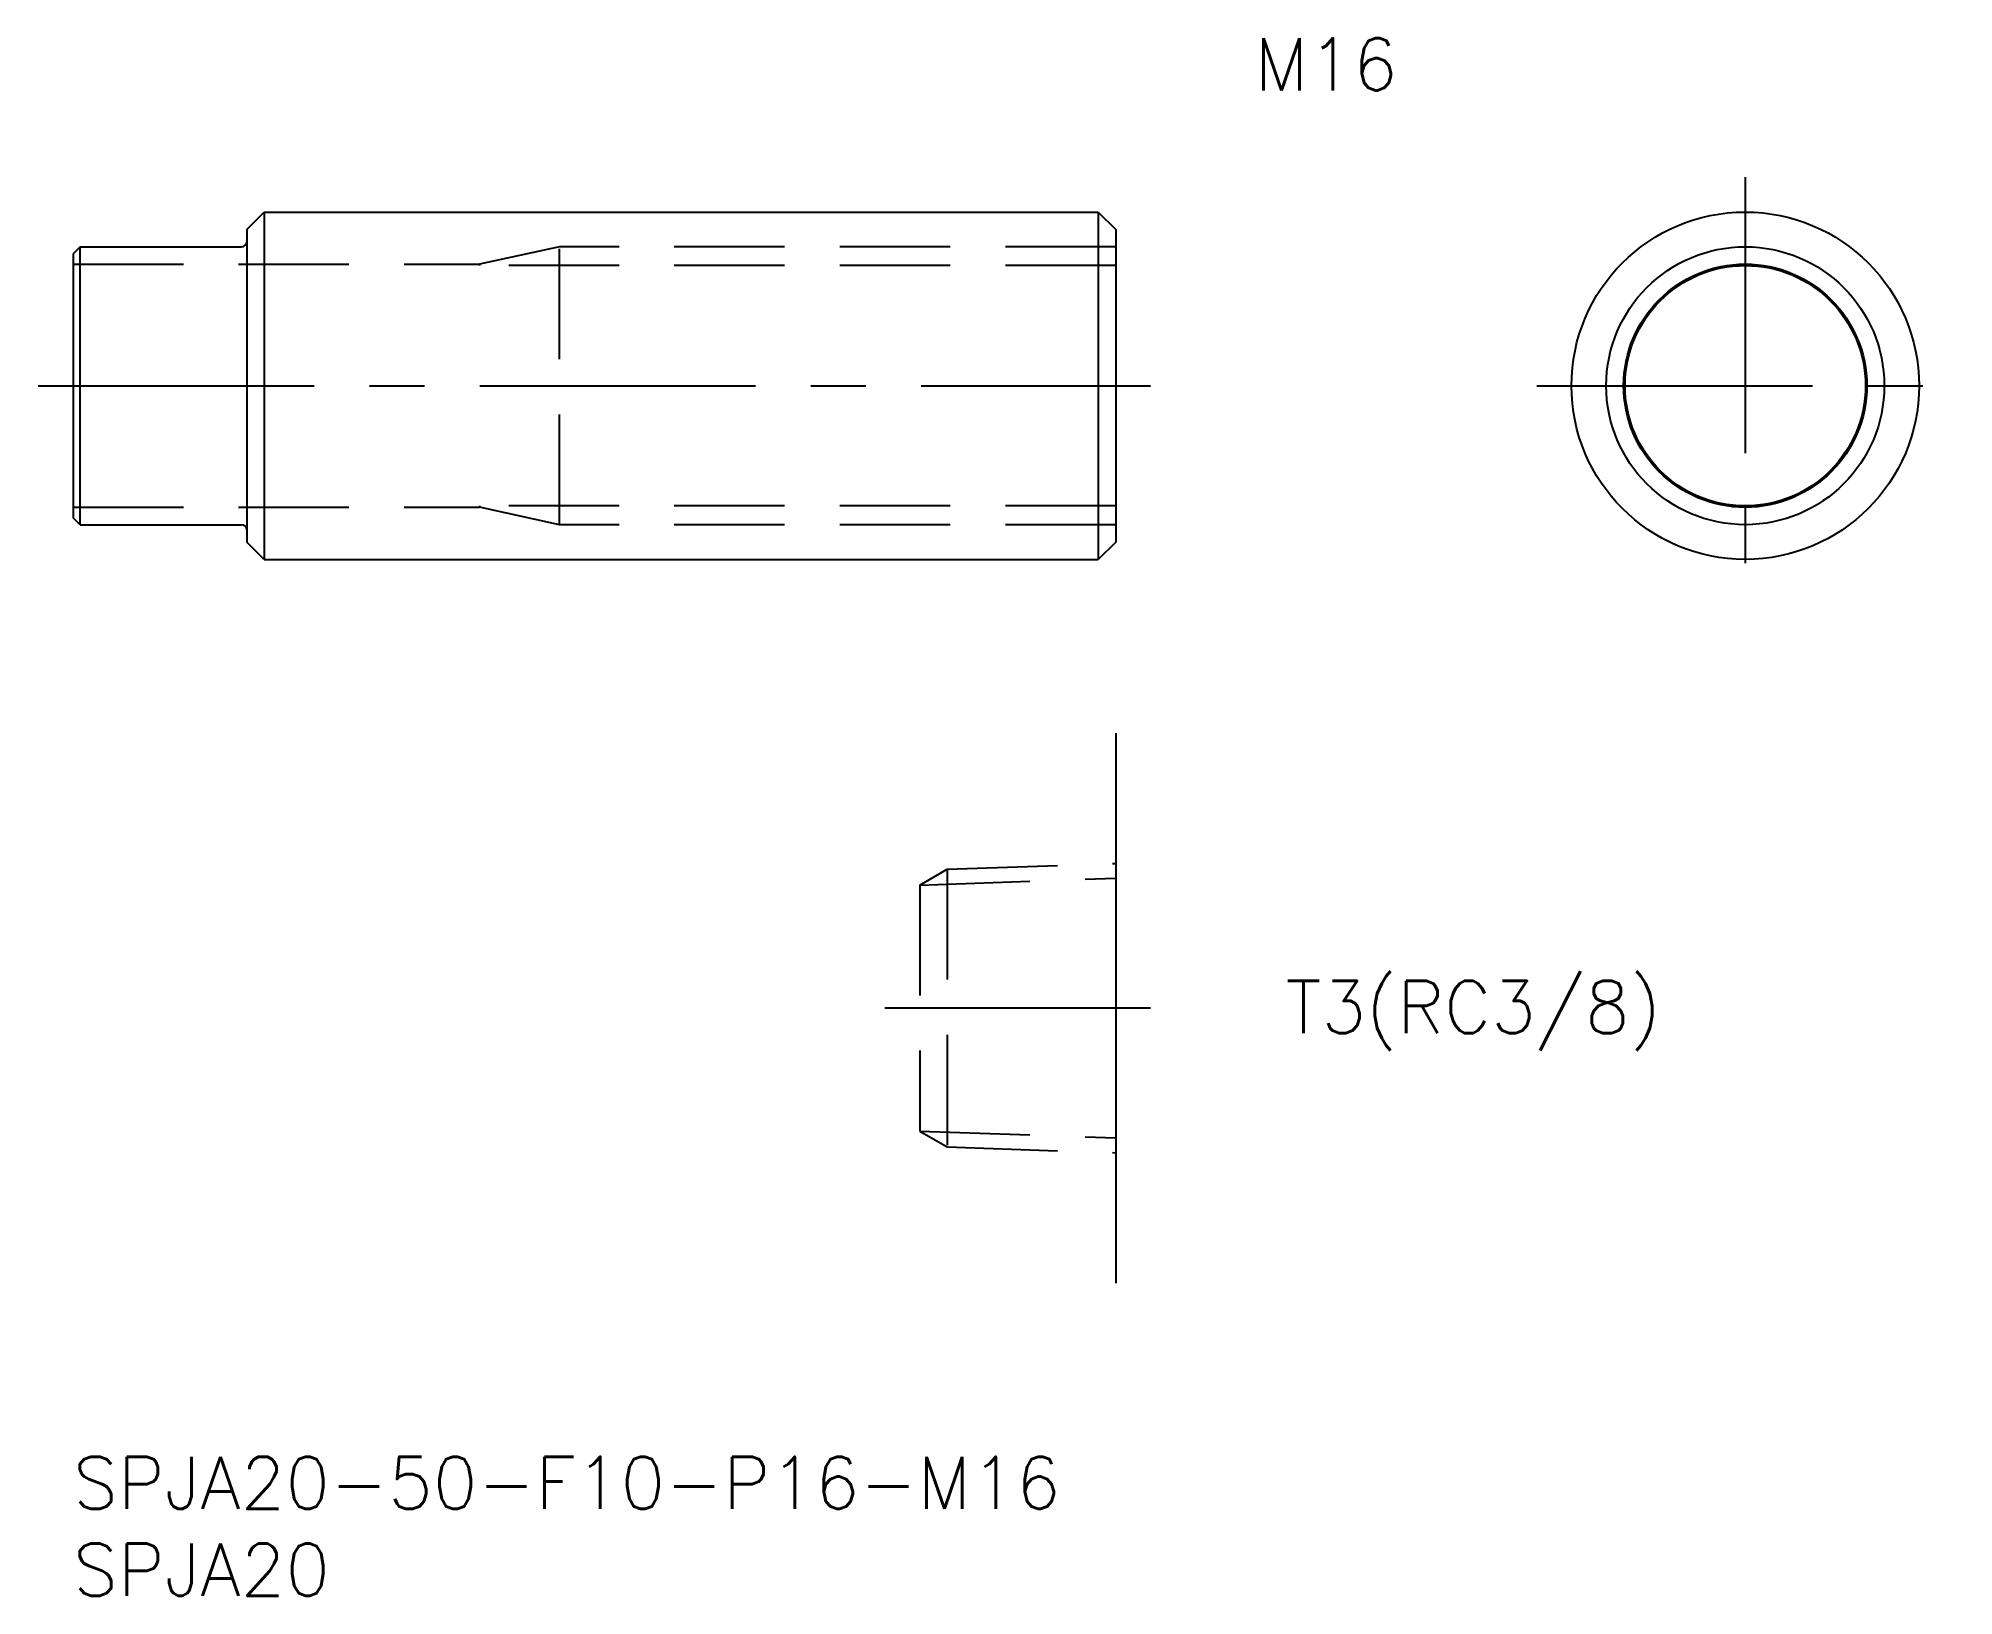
# Model space of a CAD drawing. Extents: x -2 to 108, y -8 to 82.
import ezdxf

# ---------------------------------------------------------------- set-up
doc = ezdxf.new("R2010")
doc.units = 0
doc.header["$LTSCALE"] = 0.5
doc.linetypes.add('CENTER', pattern=[50.8, 31.75, -6.35, 6.35, -6.35])
doc.linetypes.add('DASHED', pattern=[19.05, 12.7, -6.35])
for name, color, linetype in [('MSM_CENTER', 1, 'CENTER'), ('MSM_CONTINUOUS', 7, 'CONTINUOUS'), ('MSM_DASHED', 4, 'DASHED'), ('MSM_NARROW', 5, 'CONTINUOUS'), ('MSM_PART_NUMBER', 7, 'CONTINUOUS')]:
    doc.layers.add(name, color=color, linetype=linetype)
doc.styles.get("Standard").update_dxf_attribs({"font": 'txt.shx', "height": 3, "bigfont": 'bigfont.shx'})

# ---------------------------------------------------------------- blocks, each defined once
blk = doc.blocks.new('*U4')
at = {"layer": 'MSM_PART_NUMBER'}
blk.add_text('SPJA20-50-F10-P16-M16', height=3, dxfattribs=at).set_placement((0, -3))
blk = doc.blocks.new('*U5')
at = {"layer": 'MSM_PART_NUMBER'}
blk.add_text('SPJA20', height=3, dxfattribs=at).set_placement((0, -8))
blk = doc.blocks.new('*U6')
at = {"layer": 'MSM_PART_NUMBER'}
blk.add_text('M16', height=3, dxfattribs=at).set_placement((68, 78.662))
blk = doc.blocks.new('*U7')
at = {"layer": 'MSM_PART_NUMBER'}
blk.add_text('T3(RC3/8)', height=3, dxfattribs=at).set_placement((69.78, 24.39))

msp = doc.modelspace()

# ---------------------------------------------------------------- linework, layer by layer
at = {"layer": 'MSM_CENTER'}
for p, q in [((96.23, 73.66), (96.23, 49.66)), ((-2, 61.66), (62, 61.66)), ((84.23, 61.66), (108.23, 61.66)), ((62, 25.83), (46.72, 25.83))]:
    msp.add_line(p, q, dxfattribs=at)
at = {"layer": 'MSM_CONTINUOUS'}
for p, q in [((10, 70.66), (11, 71.66)), ((11, 71.66), (59, 71.66)), ((11, 71.66), (11, 51.66)), ((59, 71.66), (59, 51.66)), ((59, 71.66), (60, 70.66)), ((10, 70.66), (10, 52.66)), ((60, 70.66), (60, 52.66)), ((0.4, 69.66), (0, 69.26)), ((0.4, 69.66), (9.7, 69.66)), ((0.4, 53.66), (0.4, 69.66)), ((0, 69.26), (0, 54.06)), ((0.4, 53.66), (0, 54.06)), ((0.4, 53.66), (9.7, 53.66)), ((11, 51.66), (10, 52.66)), ((60, 52.66), (59, 51.66)), ((11, 51.66), (59, 51.66)), ((60, 41.66), (60, 10))]:
    msp.add_line(p, q, dxfattribs=at)
for radius in [10, 7, 6.92]:
    msp.add_circle((96.23, 61.66), radius, dxfattribs=at)
for centre, start, end in [((9.7, 69.96), 270, 0), ((9.7, 53.36), 0, 90)]:
    msp.add_arc(centre, 0.3, start, end, dxfattribs=at)
at = {"layer": 'MSM_DASHED'}
for p, q in [((28, 69.66), (23.38, 68.66)), ((28, 53.66), (28, 69.66)), ((60, 69.66), (28, 69.66)), ((0, 68.66), (23.38, 68.66)), ((23.38, 68.66), (23.38, 68.58)), ((60, 68.58), (23.38, 68.58)), ((0, 54.66), (23.38, 54.66)), ((60, 54.74), (23.38, 54.74)), ((23.38, 54.74), (23.38, 54.66)), ((28, 53.66), (23.38, 54.66)), ((60, 53.66), (28, 53.66)), ((48.72, 32.91), (50.3, 33.82)), ((48.72, 32.91), (60, 33.31)), ((50.3, 33.82), (60, 34.16)), ((50.3, 33.82), (50.3, 17.84)), ((48.72, 32.91), (48.72, 18.75)), ((48.72, 18.75), (50.3, 17.84)), ((48.72, 18.75), (60, 18.36)), ((50.3, 17.84), (60, 17.5))]:
    msp.add_line(p, q, dxfattribs=at)
at = {"layer": 'MSM_NARROW'}
msp.add_circle((96.23, 61.66), 8, dxfattribs=at)

# ---------------------------------------------------------------- block references
at = {"layer": 'MSM_CONTINUOUS'}
for name in ['*U6', '*U7', '*U4', '*U5']:
    msp.add_blockref(name, (0, 0), dxfattribs=at)

doc.saveas('drawing.dxf')
